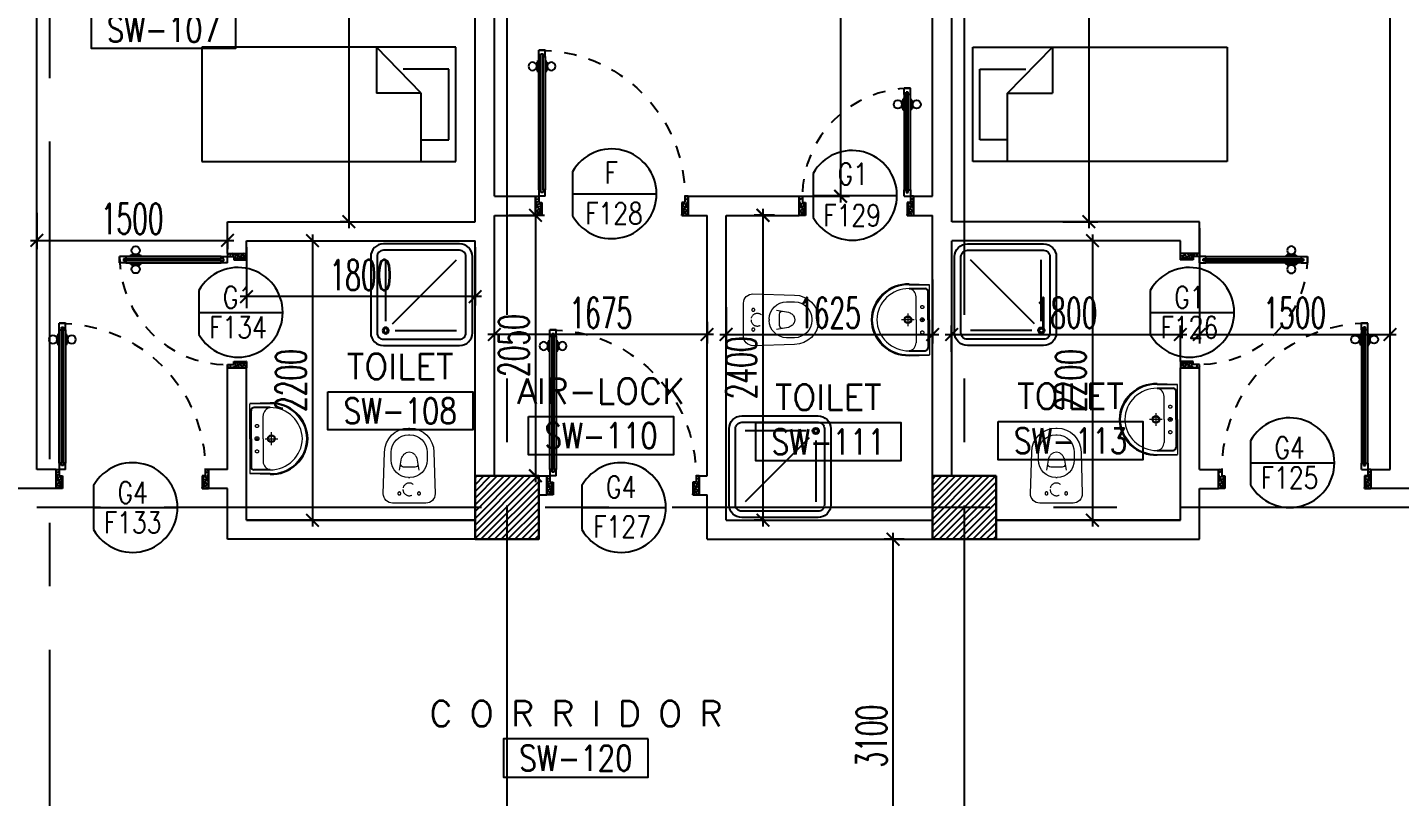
# Model space of a CAD drawing. Extents: x 276011.4 to 276105.3, y 57291.9 to 57371.4.
# Drawn here: x 276073.04 to 276083.84, y 57348.11 to 57354.16 of the extents above; entities that cross this region are included whole.
import ezdxf
from ezdxf.enums import TextEntityAlignment as Align

# ---------------------------------------------------------------- set-up
doc = ezdxf.new("R2010")
doc.units = 0
doc.header["$MEASUREMENT"] = 0
doc.header["$PDMODE"] = 34
for name, pattern in [('CENTERX2', [4, 2.5, -0.5, 0.5, -0.5]), ('DASHED', [0.75, 0.5, -0.25]), ('HIDDEN', [0.375, 0.25, -0.125]), ('HIDDEN2', [0.1875, 0.125, -0.0625])]:
    doc.linetypes.add(name, pattern=pattern)
doc.layers.get('0').update_dxf_attribs({"linetype": 'CONTINUOUS'})
doc.layers.get('DEFPOINTS').update_dxf_attribs({"linetype": 'CONTINUOUS'})
for name, color, linetype in [('AXES', 11, 'CENTERX2'), ('COL', 5, 'CONTINUOUS'), ('DIM', 4, 'CONTINUOUS'), ('DOOR', 7, 'CONTINUOUS'), ('DOOR-CR', 2, 'CONTINUOUS'), ('DOOR-NO', 3, 'CONTINUOUS'), ('FIX', 3, 'CONTINUOUS'), ('FUR', 4, 'CONTINUOUS'), ('HAT', 8, 'CONTINUOUS'), ('RM-BOX', 4, 'CONTINUOUS'), ('RM-NAME', 2, 'CONTINUOUS'), ('RM-NO', 2, 'CONTINUOUS'), ('WALL', 2, 'CONTINUOUS')]:
    doc.layers.add(name, color=color, linetype=linetype)
doc.styles.add('ROMANS', font='ROMANS.shx', dxfattribs={"width": 0.6})
doc.dimstyles.new('STANDARD in', dxfattribs={"dimtxt": 0.24, "dimasz": 0.1, "dimexe": 0.07, "dimexo": 0.05, "dimgap": 0.05, "dimtad": 1, "dimdec": 0, "dimlfac": 1000, "dimzin": 0, "dimdsep": 46, "dimtxsty": 'ROMANS', "dimblk": 'ARCHTICK', "dimcen": 0.05, "dimdle": 0.05, "dimclrd": 4, "dimclre": 4, "dimclrt": 2, "dimadec": 0, "dimazin": 0, "dimtfac": 1, "dimtdec": 0, "dimtmove": 2, "dimatfit": 3, "dimfxl": 0, "dimtolj": 1, "dimtzin": 0, "dimarcsym": 0})

# ---------------------------------------------------------------- blocks, each defined once
blk = doc.blocks.new('RM1')
at = {"layer": 'RM-BOX'}
blk.add_lwpolyline([(570, -200), (-570, -200), (-570, -500), (570, -500)], close=True, dxfattribs=at)
at = {"layer": 'RM-NAME', "style": 'ROMANS'}
for tag, p in [('ROOMNAME1', (0, 324)), ('ROOMNAME2', (0, 0))]:
    blk.add_attdef(tag, text='', height=200, dxfattribs=at).set_placement(p, align=Align.MIDDLE)
at = {"layer": 'RM-NO', "style": 'ROMANS', "width": 0.8}
blk.add_attdef('ROOMNO', text='', height=200, dxfattribs=at).set_placement((0, -350), align=Align.MIDDLE)
blk = doc.blocks.new('*X53')
at = {"color": 0}
for p, q in [((235129, 169898), (235620, 170390)), ((235129, 169951), (235567, 170390)), ((235129, 170004), (235514, 170390)), ((235129, 170057), (235461, 170390)), ((235129, 170110), (235408, 170390)), ((235129, 170163), (235355, 170390)), ((235129, 170216), (235302, 170390)), ((235129, 170269), (235249, 170390)), ((235129, 170322), (235196, 170390)), ((235129, 170375), (235143, 170390)), ((235173, 169890), (235629, 170345)), ((235226, 169890), (235629, 170292)), ((235279, 169890), (235629, 170239)), ((235332, 169890), (235629, 170186)), ((235385, 169890), (235629, 170133)), ((235439, 169890), (235629, 170080)), ((235492, 169890), (235629, 170027)), ((235545, 169890), (235629, 169974)), ((235598, 169890), (235629, 169921))]:
    blk.add_line(p, q, dxfattribs=at)
blk = doc.blocks.new('COL50')
at = {"layer": 'COL'}
blk.add_lwpolyline([(-250, 250), (-250, -250), (250, -250), (250, 250)], close=True, dxfattribs=at)
blk = doc.blocks.new('*X54')
at = {"color": 0}
for p, q in [((238727, 169890), (239227, 170390)), ((238729, 169945), (239174, 170390)), ((238729, 169998), (239121, 170390)), ((238729, 170051), (239067, 170390)), ((238729, 170104), (239014, 170390)), ((238729, 170157), (238961, 170390)), ((238729, 170210), (238908, 170390)), ((238729, 170263), (238855, 170390)), ((238729, 170316), (238802, 170390)), ((238729, 170369), (238749, 170390)), ((238780, 169890), (239229, 170339)), ((238833, 169890), (239229, 170286)), ((238886, 169890), (239229, 170233)), ((238939, 169890), (239229, 170180)), ((238992, 169890), (239229, 170127)), ((239045, 169890), (239229, 170074)), ((239098, 169890), (239229, 170020)), ((239151, 169890), (239229, 169967)), ((239204, 169890), (239229, 169914))]:
    blk.add_line(p, q, dxfattribs=at)
blk = doc.blocks.new('DOOR100')
at = {"layer": 'DOOR', "color": 0, "linetype": 'ByBlock'}
for p, q in [((-25, 1300), (-75, 1300)), ((-75, 1300), (-25, 1300)), ((-75, 1250), (-75, 1300)), ((-25, 1250), (-25, 1300)), ((-82, 1205), (-91, 1205)), ((-91, 1205), (-91, 1140)), ((-75, 1218), (-82, 1218)), ((-82, 1128), (-82, 1218)), ((-82, 1205), (-82, 1140)), ((-58, 1250), (-75, 1250)), ((-42, 1270), (-58, 1270)), ((-58, 1250), (-58, 1270)), ((-42, 1250), (-42, 1270)), ((-25, 1250), (-42, 1250)), ((-25, 1218), (-18, 1218)), ((-18, 1128), (-18, 1218)), ((-18, 1205), (-9, 1205)), ((-18, 1205), (-18, 1140)), ((-9, 1205), (-9, 1140)), ((-82, 1140), (-91, 1140)), ((-75, 1128), (-82, 1128)), ((-25, 1128), (-18, 1128)), ((-18, 1140), (-9, 1140)), ((-1200, 0), (-1200, 150)), ((-1200, 150), (-1175, 150)), ((-1200, 150), (-1200, 0)), ((-1175, 150), (-1175, 100)), ((-75, 200), (-58, 200)), ((-75, 150), (-75, 200)), ((-75, 150), (-25, 150)), ((-58, 200), (-58, 180)), ((-58, 180), (-42, 180)), ((-42, 200), (-25, 200)), ((-42, 180), (-42, 200)), ((-25, 200), (-25, 150)), ((0, 150), (-25, 150)), ((-25, 150), (-25, 100)), ((0, 150), (0, 0)), ((-1150, 0), (-1200, 0)), ((-1175, 100), (-1150, 100)), ((-1150, 100), (-1150, 0)), ((-50, 100), (-50, 0)), ((-25, 100), (-50, 100)), ((-50, 0), (0, 0))]:
    blk.add_line(p, q, dxfattribs=at)
at = {"layer": 'DOOR', "linetype": 'ByBlock'}
for p, q in [((-75, 1250), (-75, 200)), ((-58, 200), (-58, 1250)), ((-42, 200), (-42, 1250)), ((-25, 200), (-25, 1250)), ((0, 0), (0, 150))]:
    blk.add_line(p, q, dxfattribs=at)
at = {"layer": 'DOOR', "color": 9, "linetype": 'ByBlock'}
for p, q in [((-1150, 0), (-1200, 114)), ((-50, 0), (0, 114)), ((-1150, 0), (-1200, 40)), ((-1150, 0), (-1163, 100)), ((-50, 0), (-37, 100)), ((-50, 0), (0, 40))]:
    blk.add_line(p, q, dxfattribs=at)
at = {"layer": 'DOOR', "color": 0, "linetype": 'ByBlock'}
for centre in [(-124, 1173), (24, 1173)]:
    blk.add_circle(centre, 32.4, dxfattribs=at)
at = {"layer": 'DOOR', "linetype": 'HIDDEN', "ltscale": 0.5}
blk.add_arc((-25, 150), 1150, 90, 180.0001, dxfattribs=at)
at = {"layer": 'DOOR', "color": 9, "linetype": 'ByBlock'}
for centre, radius, start, end in [((-1150, 0), 154, 103.7142, 108.8947), ((-1150, 0), 134, 100.72, 111.8402), ((-50, 0), 134, 68.1598, 79.28), ((-50, 0), 114, 64.0838, 77.3774), ((-50, 0), 154, 71.1053, 76.2858), ((-1150, 0), 94.4, 90, 121.9818), ((-1150, 0), 74.4, 90, 132.2236), ((-1150, 0), 54.4, 90, 156.7926), ((-1150, 0), 34.4, 90, 180), ((-1150, 0), 14.4, 90, 180), ((-50, 0), 94.4, 58.0182, 90), ((-50, 0), 74.4, 47.7764, 90), ((-50, 0), 54.4, 23.2074, 90), ((-50, 0), 34.4, 0, 90), ((-50, 0), 14.4, 0, 90)]:
    blk.add_arc(centre, radius, start, end, dxfattribs=at)
blk = doc.blocks.new('DOOR90')
at = {"layer": 'DOOR', "color": 0, "linetype": 'ByBlock'}
for p, q in [((-150, 0), (-150, -25)), ((-150, 0), (0, 0)), ((0, -50), (0, 0)), ((-1000, -25), (-1000, -75)), ((-1000, -75), (-1000, -25)), ((-950, -25), (-1000, -25)), ((-950, -75), (-1000, -75)), ((-970, -42), (-970, -58)), ((-950, -42), (-970, -42)), ((-950, -58), (-970, -58)), ((-950, -25), (-950, -42)), ((-950, -58), (-950, -75)), ((-918, -25), (-918, -18)), ((-828, -18), (-918, -18)), ((-918, -75), (-918, -82)), ((-828, -82), (-918, -82)), ((-905, -18), (-905, -9)), ((-905, -9), (-840, -9)), ((-905, -18), (-840, -18)), ((-905, -82), (-905, -91)), ((-905, -82), (-840, -82)), ((-905, -91), (-840, -91)), ((-840, -18), (-840, -9)), ((-840, -82), (-840, -91)), ((-828, -25), (-828, -18)), ((-828, -75), (-828, -82)), ((-200, -42), (-200, -25)), ((-200, -25), (-150, -25)), ((-180, -42), (-200, -42)), ((-200, -75), (-200, -58)), ((-200, -58), (-180, -58)), ((-150, -75), (-200, -75)), ((-180, -58), (-180, -42)), ((-150, -75), (-150, -25)), ((-150, -25), (-100, -25)), ((-100, -25), (-100, -50)), ((-100, -50), (0, -50)), ((-100, -850), (0, -850)), ((-100, -875), (-100, -850)), ((0, -850), (0, -900)), ((-150, -900), (-150, -875)), ((-150, -875), (-100, -875)), ((0, -900), (-150, -900)), ((-150, -900), (0, -900))]:
    blk.add_line(p, q, dxfattribs=at)
at = {"layer": 'DOOR', "color": 9, "linetype": 'ByBlock'}
for p, q in [((0, -50), (-114, 0)), ((0, -50), (-40, 0)), ((0, -50), (-100, -37)), ((0, -850), (-114, -900)), ((0, -850), (-100, -863)), ((0, -850), (-40, -900))]:
    blk.add_line(p, q, dxfattribs=at)
at = {"layer": 'DOOR', "linetype": 'ByBlock'}
for p, q in [((-200, -25), (-950, -25)), ((-200, -42), (-950, -42)), ((-200, -58), (-950, -58)), ((-950, -75), (-200, -75))]:
    blk.add_line(p, q, dxfattribs=at)
at = {"layer": 'DOOR', "color": 0, "linetype": 'ByBlock'}
for centre in [(-873, 24), (-873, -124)]:
    blk.add_circle(centre, 32.4, dxfattribs=at)
at = {"layer": 'DOOR', "color": 9, "linetype": 'ByBlock'}
for centre, radius, start, end in [((0, -50), 154, 161.1053, 166.2858), ((0, -50), 134, 158.1598, 169.28), ((0, -50), 94.4, 148.0182, 180), ((0, -50), 74.4, 137.7764, 180), ((0, -50), 114, 154.0838, 167.3774), ((0, -50), 54.4, 113.2074, 180), ((0, -50), 34.4, 90, 180), ((0, -50), 14.4, 90, 180), ((0, -850), 94.4, 180, 211.9818), ((0, -850), 74.4, 180, 222.2236), ((0, -850), 54.4, 180, 246.7926), ((0, -850), 34.4, 180, 270), ((0, -850), 14.4, 180, 270), ((0, -850), 154, 193.7142, 198.8947), ((0, -850), 134, 190.72, 201.8402)]:
    blk.add_arc(centre, radius, start, end, dxfattribs=at)
at = {"layer": 'DOOR', "linetype": 'HIDDEN', "ltscale": 0.5}
blk.add_arc((-150, -25), 850, 180, 270, dxfattribs=at)
blk = doc.blocks.new('DD1')
at = {"layer": 'DOOR-CR'}
blk.add_line((-308, 0), (353, 0), dxfattribs=at)
blk.add_lwpolyline([(-308, -173, 3.820224), (-308, 173)], format="xyb", close=True, dxfattribs=at)
at = {"layer": 'DOOR-NO', "color": 255, "style": 'ROMANS', "width": 0.8}
for tag, p in [('G', (0, 184)), ('000', (0, -141))]:
    blk.add_attdef(tag, text='', height=204, dxfattribs=at).set_placement(p, align=Align.MIDDLE)
blk = doc.blocks.new('_ARCHTICK')
at = {"color": 0, "linetype": 'ByBlock', "const_width": 0.15}
blk.add_lwpolyline([(-0.5, -0.5), (0.5, 0.5)], dxfattribs=at)
blk = doc.blocks.new('*D465')
at = {"layer": 'DEFPOINTS', "color": 0, "linetype": 'ByBlock', "ltscale": 0.3}
for p in [(276073.115, 57352.752), (276074.615, 57352.525), (276074.615, 57352.486)]:
    blk.add_point(p, dxfattribs=at)
at = {"layer": 'DIM', "color": 4, "linetype": 'ByBlock', "lineweight": -2, "ltscale": 0.3}
for p, q in [((276073.115, 57352.702), (276073.115, 57352.416)), ((276073.065, 57352.486), (276074.665, 57352.486)), ((276074.615, 57352.475), (276074.615, 57352.416))]:
    blk.add_line(p, q, dxfattribs=at)
at = {"layer": 'DIM', "color": 4, "linetype": 'ByBlock', "lineweight": -2, "ltscale": 0.3, "xscale": 0.1, "yscale": 0.1, "zscale": 0.1, "rotation": 180}
blk.add_blockref('_ARCHTICK', (276073.115, 57352.486), dxfattribs=at)
at = {"layer": 'DIM', "color": 4, "linetype": 'ByBlock', "lineweight": -2, "ltscale": 0.3, "xscale": 0.1, "yscale": 0.1, "zscale": 0.1}
blk.add_blockref('_ARCHTICK', (276074.615, 57352.486), dxfattribs=at)
at = {"layer": 'DIM', "color": 2, "linetype": 'ByBlock', "ltscale": 0.3, "insert": (276073.865, 57352.656), "char_height": 0.24, "attachment_point": 5, "style": 'ROMANS'}
blk.add_mtext('\\A1;1500', dxfattribs=at)
blk = doc.blocks.new('*D464')
at = {"layer": 'DEFPOINTS', "color": 0, "linetype": 'ByBlock', "ltscale": 0.3}
for p in [(276075.587, 57357.333), (276075.571, 57352.633), (276075.615, 57352.633)]:
    blk.add_point(p, dxfattribs=at)
at = {"layer": 'DIM', "color": 4, "linetype": 'ByBlock', "lineweight": -2, "ltscale": 0.3}
for p, q in [((276075.537, 57357.333), (276075.501, 57357.333)), ((276075.571, 57357.383), (276075.571, 57352.583)), ((276075.565, 57352.633), (276075.501, 57352.633))]:
    blk.add_line(p, q, dxfattribs=at)
at = {"layer": 'DIM', "color": 4, "linetype": 'ByBlock', "lineweight": -2, "ltscale": 0.3, "xscale": 0.1, "yscale": 0.1, "zscale": 0.1}
for p, rotation in [((276075.571, 57357.333), 90), ((276075.571, 57352.633), 270)]:
    blk.add_blockref('_ARCHTICK', p, dxfattribs=dict(at, rotation=rotation))
at = {"layer": 'DIM', "color": 2, "linetype": 'ByBlock', "ltscale": 0.3, "insert": (276075.401, 57354.983), "char_height": 0.24, "attachment_point": 5, "rotation": 90, "style": 'ROMANS'}
blk.add_mtext('\\A1;4700', dxfattribs=at)
blk = doc.blocks.new('*D462')
at = {"layer": 'DEFPOINTS', "color": 0, "linetype": 'ByBlock', "ltscale": 0.3}
for p in [(276079.357, 57357.333), (276078.922, 57352.833), (276079.441, 57352.833)]:
    blk.add_point(p, dxfattribs=at)
at = {"layer": 'DIM', "color": 4, "linetype": 'ByBlock', "lineweight": -2, "ltscale": 0.3}
for p, q in [((276079.407, 57357.333), (276079.511, 57357.333)), ((276079.441, 57357.383), (276079.441, 57352.783)), ((276078.972, 57352.833), (276079.511, 57352.833))]:
    blk.add_line(p, q, dxfattribs=at)
at = {"layer": 'DIM', "color": 4, "linetype": 'ByBlock', "lineweight": -2, "ltscale": 0.3, "xscale": 0.1, "yscale": 0.1, "zscale": 0.1}
for p, rotation in [((276079.441, 57357.333), 90), ((276079.441, 57352.833), 270)]:
    blk.add_blockref('_ARCHTICK', p, dxfattribs=dict(at, rotation=rotation))
at = {"layer": 'DIM', "color": 2, "linetype": 'ByBlock', "ltscale": 0.3, "insert": (276079.271, 57355.083), "char_height": 0.24, "attachment_point": 5, "rotation": 90, "style": 'ROMANS'}
blk.add_mtext('\\A1;4500', dxfattribs=at)
blk = doc.blocks.new('*D460')
at = {"layer": 'DEFPOINTS', "color": 0, "linetype": 'ByBlock', "ltscale": 0.3}
for p in [(276076.715, 57351.895), (276078.39, 57351.895), (276076.715, 57351.745)]:
    blk.add_point(p, dxfattribs=at)
at = {"layer": 'DIM', "color": 4, "linetype": 'ByBlock', "lineweight": -2, "ltscale": 0.3}
for p, q in [((276076.715, 57351.845), (276076.715, 57351.675)), ((276078.39, 57351.845), (276078.39, 57351.675)), ((276078.44, 57351.745), (276076.665, 57351.745))]:
    blk.add_line(p, q, dxfattribs=at)
at = {"layer": 'DIM', "color": 4, "linetype": 'ByBlock', "lineweight": -2, "ltscale": 0.3, "xscale": 0.1, "yscale": 0.1, "zscale": 0.1, "rotation": 180}
blk.add_blockref('_ARCHTICK', (276076.715, 57351.745), dxfattribs=at)
at = {"layer": 'DIM', "color": 4, "linetype": 'ByBlock', "lineweight": -2, "ltscale": 0.3, "xscale": 0.1, "yscale": 0.1, "zscale": 0.1}
blk.add_blockref('_ARCHTICK', (276078.39, 57351.745), dxfattribs=at)
at = {"layer": 'DIM', "color": 2, "linetype": 'ByBlock', "ltscale": 0.3, "insert": (276077.553, 57351.915), "char_height": 0.24, "attachment_point": 5, "style": 'ROMANS'}
blk.add_mtext('\\A1;1675', dxfattribs=at)
blk = doc.blocks.new('*D459')
at = {"layer": 'DEFPOINTS', "color": 0, "linetype": 'ByBlock', "ltscale": 0.3}
for p in [(276080.165, 57352.227), (276078.54, 57352.011), (276080.165, 57351.745)]:
    blk.add_point(p, dxfattribs=at)
at = {"layer": 'DIM', "color": 4, "linetype": 'ByBlock', "lineweight": -2, "ltscale": 0.3}
for p, q in [((276080.165, 57352.177), (276080.165, 57351.675)), ((276078.54, 57351.961), (276078.54, 57351.675)), ((276078.49, 57351.745), (276080.215, 57351.745))]:
    blk.add_line(p, q, dxfattribs=at)
at = {"layer": 'DIM', "color": 4, "linetype": 'ByBlock', "lineweight": -2, "ltscale": 0.3, "xscale": 0.1, "yscale": 0.1, "zscale": 0.1, "rotation": 180}
blk.add_blockref('_ARCHTICK', (276078.54, 57351.745), dxfattribs=at)
at = {"layer": 'DIM', "color": 4, "linetype": 'ByBlock', "lineweight": -2, "ltscale": 0.3, "xscale": 0.1, "yscale": 0.1, "zscale": 0.1}
blk.add_blockref('_ARCHTICK', (276080.165, 57351.745), dxfattribs=at)
at = {"layer": 'DIM', "color": 2, "linetype": 'ByBlock', "ltscale": 0.3, "insert": (276079.353, 57351.915), "char_height": 0.24, "attachment_point": 5, "style": 'ROMANS'}
blk.add_mtext('\\A1;1625', dxfattribs=at)
blk = doc.blocks.new('*D458')
at = {"layer": 'DEFPOINTS', "color": 0, "linetype": 'ByBlock', "ltscale": 0.3}
for p in [(276074.765, 57352.483), (276076.565, 57352.483), (276074.765, 57352.043)]:
    blk.add_point(p, dxfattribs=at)
at = {"layer": 'DIM', "color": 4, "linetype": 'ByBlock', "lineweight": -2, "ltscale": 0.3}
for p, q in [((276074.765, 57352.433), (276074.765, 57351.973)), ((276076.565, 57352.433), (276076.565, 57351.973)), ((276076.615, 57352.043), (276074.715, 57352.043))]:
    blk.add_line(p, q, dxfattribs=at)
at = {"layer": 'DIM', "color": 4, "linetype": 'ByBlock', "lineweight": -2, "ltscale": 0.3, "xscale": 0.1, "yscale": 0.1, "zscale": 0.1, "rotation": 180}
blk.add_blockref('_ARCHTICK', (276074.765, 57352.043), dxfattribs=at)
at = {"layer": 'DIM', "color": 4, "linetype": 'ByBlock', "lineweight": -2, "ltscale": 0.3, "xscale": 0.1, "yscale": 0.1, "zscale": 0.1}
blk.add_blockref('_ARCHTICK', (276076.565, 57352.043), dxfattribs=at)
at = {"layer": 'DIM', "color": 2, "linetype": 'ByBlock', "ltscale": 0.3, "insert": (276075.665, 57352.213), "char_height": 0.24, "attachment_point": 5, "style": 'ROMANS'}
blk.add_mtext('\\A1;1800', dxfattribs=at)
blk = doc.blocks.new('*D457')
at = {"layer": 'DEFPOINTS', "color": 0, "linetype": 'ByBlock', "ltscale": 0.3}
for p in [(276075.005, 57352.483), (276075.083, 57350.283), (276075.284, 57350.283)]:
    blk.add_point(p, dxfattribs=at)
at = {"layer": 'DIM', "color": 4, "linetype": 'ByBlock', "lineweight": -2, "ltscale": 0.3}
for p, q in [((276075.055, 57352.483), (276075.354, 57352.483)), ((276075.284, 57352.533), (276075.284, 57350.233)), ((276075.133, 57350.283), (276075.354, 57350.283))]:
    blk.add_line(p, q, dxfattribs=at)
at = {"layer": 'DIM', "color": 4, "linetype": 'ByBlock', "lineweight": -2, "ltscale": 0.3, "xscale": 0.1, "yscale": 0.1, "zscale": 0.1}
for p, rotation in [((276075.284, 57352.483), 90), ((276075.284, 57350.283), 270)]:
    blk.add_blockref('_ARCHTICK', p, dxfattribs=dict(at, rotation=rotation))
at = {"layer": 'DIM', "color": 2, "linetype": 'ByBlock', "ltscale": 0.3, "insert": (276075.114, 57351.383), "char_height": 0.24, "attachment_point": 5, "rotation": 90, "style": 'ROMANS'}
blk.add_mtext('\\A1;2200', dxfattribs=at)
blk = doc.blocks.new('*D456')
at = {"layer": 'DEFPOINTS', "color": 0, "linetype": 'ByBlock', "ltscale": 0.3}
for p in [(276076.779, 57352.683), (276076.75, 57350.633), (276077.039, 57350.633)]:
    blk.add_point(p, dxfattribs=at)
at = {"layer": 'DIM', "color": 4, "linetype": 'ByBlock', "lineweight": -2, "ltscale": 0.3}
for p, q in [((276076.829, 57352.683), (276077.109, 57352.683)), ((276077.039, 57352.733), (276077.039, 57350.583)), ((276076.8, 57350.633), (276077.109, 57350.633))]:
    blk.add_line(p, q, dxfattribs=at)
at = {"layer": 'DIM', "color": 4, "linetype": 'ByBlock', "lineweight": -2, "ltscale": 0.3, "xscale": 0.1, "yscale": 0.1, "zscale": 0.1}
for p, rotation in [((276077.039, 57352.683), 90), ((276077.039, 57350.633), 270)]:
    blk.add_blockref('_ARCHTICK', p, dxfattribs=dict(at, rotation=rotation))
at = {"layer": 'DIM', "color": 2, "linetype": 'ByBlock', "ltscale": 0.3, "insert": (276076.869, 57351.658), "char_height": 0.24, "attachment_point": 5, "rotation": 90, "style": 'ROMANS'}
blk.add_mtext('\\A1;2050', dxfattribs=at)
blk = doc.blocks.new('*D455')
at = {"layer": 'DEFPOINTS', "color": 0, "linetype": 'ByBlock', "ltscale": 0.3}
for p in [(276078.97, 57352.683), (276078.83, 57350.283), (276078.891, 57350.283)]:
    blk.add_point(p, dxfattribs=at)
at = {"layer": 'DIM', "color": 4, "linetype": 'ByBlock', "lineweight": -2, "ltscale": 0.3}
for p, q in [((276078.92, 57352.683), (276078.76, 57352.683)), ((276078.83, 57352.733), (276078.83, 57350.233)), ((276078.841, 57350.283), (276078.76, 57350.283))]:
    blk.add_line(p, q, dxfattribs=at)
at = {"layer": 'DIM', "color": 4, "linetype": 'ByBlock', "lineweight": -2, "ltscale": 0.3, "xscale": 0.1, "yscale": 0.1, "zscale": 0.1}
for p, rotation in [((276078.83, 57352.683), 90), ((276078.83, 57350.283), 270)]:
    blk.add_blockref('_ARCHTICK', p, dxfattribs=dict(at, rotation=rotation))
at = {"layer": 'DIM', "color": 2, "linetype": 'ByBlock', "ltscale": 0.3, "insert": (276078.66, 57351.483), "char_height": 0.24, "attachment_point": 5, "rotation": 90, "style": 'ROMANS'}
blk.add_mtext('\\A1;2400', dxfattribs=at)
blk = doc.blocks.new('*D454')
at = {"layer": 'DEFPOINTS', "color": 0, "linetype": 'ByBlock', "ltscale": 0.3}
for p in [(276082.115, 57352.483), (276081.423, 57350.283), (276082.115, 57350.283)]:
    blk.add_point(p, dxfattribs=at)
at = {"layer": 'DIM', "color": 4, "linetype": 'ByBlock', "lineweight": -2, "ltscale": 0.3}
for p, q in [((276082.065, 57352.483), (276081.353, 57352.483)), ((276081.423, 57352.533), (276081.423, 57350.233)), ((276082.065, 57350.283), (276081.353, 57350.283))]:
    blk.add_line(p, q, dxfattribs=at)
at = {"layer": 'DIM', "color": 4, "linetype": 'ByBlock', "lineweight": -2, "ltscale": 0.3, "xscale": 0.1, "yscale": 0.1, "zscale": 0.1}
for p, rotation in [((276081.423, 57352.483), 90), ((276081.423, 57350.283), 270)]:
    blk.add_blockref('_ARCHTICK', p, dxfattribs=dict(at, rotation=rotation))
at = {"layer": 'DIM', "color": 2, "linetype": 'ByBlock', "ltscale": 0.3, "insert": (276081.253, 57351.383), "char_height": 0.24, "attachment_point": 5, "rotation": 90, "style": 'ROMANS'}
blk.add_mtext('\\A1;2200', dxfattribs=at)
blk = doc.blocks.new('*D453')
at = {"layer": 'DEFPOINTS', "color": 0, "linetype": 'ByBlock', "ltscale": 0.3}
for p in [(276082.115, 57351.745), (276080.315, 57351.558), (276082.115, 57351.483)]:
    blk.add_point(p, dxfattribs=at)
at = {"layer": 'DIM', "color": 4, "linetype": 'ByBlock', "lineweight": -2, "ltscale": 0.3}
for p, q in [((276080.315, 57351.608), (276080.315, 57351.815)), ((276082.115, 57351.533), (276082.115, 57351.815)), ((276080.265, 57351.745), (276082.165, 57351.745))]:
    blk.add_line(p, q, dxfattribs=at)
at = {"layer": 'DIM', "color": 4, "linetype": 'ByBlock', "lineweight": -2, "ltscale": 0.3, "xscale": 0.1, "yscale": 0.1, "zscale": 0.1, "rotation": 180}
blk.add_blockref('_ARCHTICK', (276080.315, 57351.745), dxfattribs=at)
at = {"layer": 'DIM', "color": 4, "linetype": 'ByBlock', "lineweight": -2, "ltscale": 0.3, "xscale": 0.1, "yscale": 0.1, "zscale": 0.1}
blk.add_blockref('_ARCHTICK', (276082.115, 57351.745), dxfattribs=at)
at = {"layer": 'DIM', "color": 2, "linetype": 'ByBlock', "ltscale": 0.3, "insert": (276081.215, 57351.915), "char_height": 0.24, "attachment_point": 5, "style": 'ROMANS'}
blk.add_mtext('\\A1;1800', dxfattribs=at)
blk = doc.blocks.new('*D452')
at = {"layer": 'DEFPOINTS', "color": 0, "linetype": 'ByBlock', "ltscale": 0.3}
for p in [(276082.265, 57352.633), (276083.765, 57352.633), (276083.765, 57351.745)]:
    blk.add_point(p, dxfattribs=at)
at = {"layer": 'DIM', "color": 4, "linetype": 'ByBlock', "lineweight": -2, "ltscale": 0.3}
for p, q in [((276082.265, 57352.583), (276082.265, 57351.675)), ((276083.765, 57352.583), (276083.765, 57351.675)), ((276082.215, 57351.745), (276083.815, 57351.745))]:
    blk.add_line(p, q, dxfattribs=at)
at = {"layer": 'DIM', "color": 4, "linetype": 'ByBlock', "lineweight": -2, "ltscale": 0.3, "xscale": 0.1, "yscale": 0.1, "zscale": 0.1, "rotation": 180}
blk.add_blockref('_ARCHTICK', (276082.265, 57351.745), dxfattribs=at)
at = {"layer": 'DIM', "color": 4, "linetype": 'ByBlock', "lineweight": -2, "ltscale": 0.3, "xscale": 0.1, "yscale": 0.1, "zscale": 0.1}
blk.add_blockref('_ARCHTICK', (276083.765, 57351.745), dxfattribs=at)
at = {"layer": 'DIM', "color": 2, "linetype": 'ByBlock', "ltscale": 0.3, "insert": (276083.015, 57351.915), "char_height": 0.24, "attachment_point": 5, "style": 'ROMANS'}
blk.add_mtext('\\A1;1500', dxfattribs=at)
blk = doc.blocks.new('*D450')
at = {"layer": 'DEFPOINTS', "color": 0, "linetype": 'ByBlock', "ltscale": 0.3}
for p in [(276081.14, 57357.333), (276081.14, 57352.633), (276081.395, 57352.633)]:
    blk.add_point(p, dxfattribs=at)
at = {"layer": 'DIM', "color": 4, "linetype": 'ByBlock', "lineweight": -2, "ltscale": 0.3}
for p, q in [((276081.19, 57357.333), (276081.465, 57357.333)), ((276081.395, 57357.383), (276081.395, 57352.583)), ((276081.19, 57352.633), (276081.465, 57352.633))]:
    blk.add_line(p, q, dxfattribs=at)
at = {"layer": 'DIM', "color": 4, "linetype": 'ByBlock', "lineweight": -2, "ltscale": 0.3, "xscale": 0.1, "yscale": 0.1, "zscale": 0.1}
for p, rotation in [((276081.395, 57357.333), 90), ((276081.395, 57352.633), 270)]:
    blk.add_blockref('_ARCHTICK', p, dxfattribs=dict(at, rotation=rotation))
at = {"layer": 'DIM', "color": 2, "linetype": 'ByBlock', "ltscale": 0.3, "insert": (276081.225, 57354.983), "char_height": 0.24, "attachment_point": 5, "rotation": 90, "style": 'ROMANS'}
blk.add_mtext('\\A1;4700', dxfattribs=at)
blk = doc.blocks.new('*D357')
at = {"layer": 'DEFPOINTS', "color": 0, "linetype": 'ByBlock', "ltscale": 0.3}
for p in [(276079.854, 57350.133), (276079.992, 57350.133), (276080.174, 57347.033)]:
    blk.add_point(p, dxfattribs=at)
at = {"layer": 'DIM', "color": 4, "linetype": 'ByBlock', "lineweight": -2, "ltscale": 0.3}
for p, q in [((276079.854, 57346.983), (276079.854, 57350.183)), ((276079.942, 57350.133), (276079.784, 57350.133)), ((276080.124, 57347.033), (276079.784, 57347.033))]:
    blk.add_line(p, q, dxfattribs=at)
at = {"layer": 'DIM', "color": 4, "linetype": 'ByBlock', "lineweight": -2, "ltscale": 0.3, "xscale": 0.1, "yscale": 0.1, "zscale": 0.1}
for p, rotation in [((276079.854, 57350.133), 90), ((276079.854, 57347.033), 270)]:
    blk.add_blockref('_ARCHTICK', p, dxfattribs=dict(at, rotation=rotation))
at = {"layer": 'DIM', "color": 2, "linetype": 'ByBlock', "ltscale": 0.3, "insert": (276079.684, 57348.583), "char_height": 0.24, "attachment_point": 5, "rotation": 90, "style": 'ROMANS'}
blk.add_mtext('\\A1;3100', dxfattribs=at)
blk = doc.blocks.new('LAV1')
at = {"layer": 'FIX', "linetype": 'DASHED', "lineweight": 20, "ltscale": 0.05}
for p, q in [((50, 220), (-50, 220)), ((0, 170), (0, 270)), ((0, 170), (0, 270))]:
    blk.add_line(p, q, dxfattribs=at)
at = {"layer": 'FIX', "linetype": 'ByBlock', "ltscale": 0.3}
for p, q in [((-280, 210), (-275, 50)), ((-245, 210), (-245, 85)), ((245, 210), (245, 85)), ((280, 210), (275, 50)), ((0, 60), (-220, 60)), ((0, 60), (220, 60))]:
    blk.add_line(p, q, dxfattribs=at)
at = {"layer": 'FIX', "linetype": 'Continuous', "lineweight": 20}
for p, q in [((-275, 210), (-275, 50)), ((0, 155), (-181, 155)), ((0, 155), (181, 155)), ((275, 210), (275, 50)), ((0, 50), (-275, 50)), ((0, 50), (-252, 50)), ((0, 50), (252, 50)), ((0, 50), (275, 50))]:
    blk.add_line(p, q, dxfattribs=at)
at = {"layer": 'FIX', "lineweight": 20}
for p, q in [((0, 92), (0, 123)), ((16, 107), (-15, 107))]:
    blk.add_line(p, q, dxfattribs=at)
for centre, radius in [((0, 220), 29.5), ((0, 220), 22.5), ((0, 107), 15.5)]:
    blk.add_circle(centre, radius, dxfattribs=at)
at = {"layer": 'FIX', "linetype": 'HIDDEN', "lineweight": 20, "ltscale": 0.05}
for centre in [(-100, 107), (100, 107)]:
    blk.add_circle(centre, 12.4, dxfattribs=at)
at = {"layer": 'FIX', "linetype": 'ByBlock', "ltscale": 0.3}
for centre, radius, start, end in [((7, 220), 287, 91.3776, 182.0064), ((-7, 220), 287, 357.9936, 88.6224), ((-220, 85), 24.9, 179.7021, 269.9486), ((220, 85), 24.9, 270.0514, 0.2979)]:
    blk.add_arc(centre, radius, start, end, dxfattribs=at)
at = {"layer": 'FIX', "linetype": 'Continuous', "lineweight": 20}
for centre, radius, start, end in [((8, 217), 283, 91.6988, 181.351), ((8, 212), 253, 91.7328, 180.4884), ((-8, 217), 283, 358.649, 88.3012), ((-8, 212), 253, 359.5116, 88.2672), ((-179, 222), 66.9, 190.2006, 268.0786), ((179, 222), 66.9, 271.9214, 349.7994)]:
    blk.add_arc(centre, radius, start, end, dxfattribs=at)
blk = doc.blocks.new('SHR1')
at = {"layer": 'FIX'}
for p, q in [((-196, 196), (-700, 700)), ((-143, 218), (-143, 700)), ((-218, 143), (-700, 143))]:
    blk.add_line(p, q, dxfattribs=at)
for points in [[(-825, 125), (-825, 725, -0.414214), (-725, 825), (-125, 825, -0.414214), (-25, 725), (-25, 125, -0.414214), (-125, 25), (-725, 25, -0.414214)], [(-775, 125), (-775, 725, -0.414214), (-725, 775), (-125, 775, -0.414214), (-75, 725), (-75, 125, -0.414214), (-125, 75), (-725, 75, -0.414214)]]:
    blk.add_lwpolyline(points, format="xyb", close=True, dxfattribs=at)
for radius in [25, 15]:
    blk.add_circle((-143, 143), radius, dxfattribs=at)
blk = doc.blocks.new('WC1')
at = {"layer": 'FIX', "lineweight": 20}
for p, q in [((-210, 204), (-538, 194)), ((-475, 141), (-538, 141)), ((-727, 5), (-727, -5)), ((-674, 5), (-674, -5)), ((-534, 24), (-540, 0)), ((-540, 0), (-534, -24)), ((-395, 76), (-490, 60)), ((-339, 5), (-339, -5)), ((-490, -60), (-395, -76)), ((-538, -141), (-475, -141)), ((-538, -194), (-210, -204))]:
    blk.add_line(p, q, dxfattribs=at)
at = {"layer": 'FIX', "linetype": 'Continuous', "lineweight": 20}
blk.add_line((-420, -47), (-420, 45), dxfattribs=at)
at = {"layer": 'FIX', "lineweight": 20}
blk.add_lwpolyline([(-213, -204), (-210, -204, 0.414214), (-137, -131), (-137, 0), (-137, 131, 0.414214), (-210, 204)], format="xyb", dxfattribs=at)
at = {"layer": 'FIX', "linetype": 'HIDDEN2', "lineweight": 20, "ltscale": 0.3}
blk.add_circle((-245, 0), 49.8, dxfattribs=at)
at = {"layer": 'FIX', "linetype": 'HIDDEN', "lineweight": 20, "ltscale": 0.05}
for centre in [(-213, 78), (-213, -77)]:
    blk.add_circle(centre, 11.6, dxfattribs=at)
at = {"layer": 'FIX', "lineweight": 20}
for centre, radius, start, end in [((-538, 5), 189, 90, 180), ((-538, 5), 136, 90, 180), ((-475, 5), 136, 360, 90), ((-473, -7), 68.2, 128.9242, 152.8468), ((-464, -18), 82, 108.496, 128.9242), ((-538, -5), 189, 180, 270), ((-538, -5), 136, 180, 270), ((-473, 7), 68.2, 207.1532, 231.0758), ((-464, 18), 82, 231.0758, 251.504), ((-475, -5), 136, 270, 0)]:
    blk.add_arc(centre, radius, start, end, dxfattribs=at)
at = {"layer": 'FIX', "linetype": 'Continuous', "lineweight": 20}
for centre, start, end in [((-443, 46), 357.6662, 91.6121), ((-442, -46), 268.3879, 2.3338)]:
    blk.add_arc(centre, 22.3, start, end, dxfattribs=at)

msp = doc.modelspace()

# ---------------------------------------------------------------- linework, layer by layer
at = {"layer": 'AXES'}
for p, q in [((276076.8155, 57291.8986), (276076.8155, 57370.7113)), ((276080.4155, 57291.8986), (276080.4155, 57370.7113)), ((276073.2155, 57298.7629), (276073.2155, 57357.5829)), ((276104.6155, 57350.3829), (276052.5255, 57350.3829))]:
    msp.add_line(p, q, dxfattribs=at)
at = {"layer": 'FUR'}
for p, q in [((276076.412, 57354.0061), (276074.412, 57354.0061)), ((276074.412, 57354.0061), (276074.412, 57353.1061)), ((276075.7869, 57354.0061), (276075.7869, 57353.6449)), ((276076.1404, 57353.6449), (276075.7869, 57354.0061)), ((276076.412, 57353.1061), (276076.412, 57354.0061)), ((276080.4826, 57354.0061), (276082.4826, 57354.0061)), ((276080.4826, 57353.1061), (276080.4826, 57354.0061)), ((276080.7542, 57353.6449), (276081.1076, 57354.0061)), ((276081.1076, 57354.0061), (276081.1076, 57353.6449)), ((276082.4826, 57354.0061), (276082.4826, 57353.1061)), ((276076.3565, 57353.8339), (276075.9969, 57353.8339)), ((276076.3565, 57353.276), (276076.3565, 57353.8339)), ((276080.538, 57353.8339), (276080.8977, 57353.8339)), ((276080.538, 57353.276), (276080.538, 57353.8339)), ((276076.1404, 57353.6449), (276075.7869, 57353.6449)), ((276076.1404, 57353.1061), (276076.1404, 57353.6449)), ((276080.7542, 57353.6449), (276081.1076, 57353.6449)), ((276080.7542, 57353.1061), (276080.7542, 57353.6449)), ((276076.1404, 57353.276), (276076.3565, 57353.276)), ((276080.7542, 57353.276), (276080.538, 57353.276)), ((276074.412, 57353.1061), (276076.412, 57353.1061)), ((276082.4826, 57353.1061), (276080.4826, 57353.1061))]:
    msp.add_line(p, q, dxfattribs=at)
at = {"layer": 'WALL'}
for p, q in [((276073.1155, 57350.6829), (276073.1155, 57357.3329)), ((276076.5655, 57352.6329), (276076.5655, 57357.3329)), ((276076.7155, 57352.8329), (276076.7155, 57357.3329)), ((276080.1655, 57352.8329), (276080.1655, 57357.3329)), ((276080.3155, 57352.6329), (276080.3155, 57357.3329)), ((276083.7655, 57350.6829), (276083.7655, 57357.3329)), ((276079.1155, 57352.6829), (276079.1155, 57352.8329)), ((276080.0155, 57352.6829), (276080.0155, 57352.8329)), ((276076.7155, 57350.6329), (276076.7155, 57352.6829)), ((276078.3905, 57350.6317), (276078.3905, 57352.6829)), ((276078.5405, 57350.2829), (276078.5405, 57352.6829)), ((276080.1655, 57350.6329), (276080.1655, 57352.6829)), ((276074.6155, 57352.6329), (276076.5655, 57352.6329)), ((276074.6155, 57352.3829), (276074.6155, 57352.6329)), ((276082.2655, 57352.6329), (276080.3155, 57352.6329)), ((276082.2655, 57352.3829), (276082.2655, 57352.6329)), ((276074.7655, 57352.4829), (276076.5655, 57352.4829)), ((276074.7655, 57352.3829), (276074.7655, 57352.4829)), ((276076.5655, 57350.6329), (276076.5655, 57352.4829)), ((276080.3155, 57350.6329), (276080.3155, 57352.4829)), ((276082.1155, 57352.4829), (276080.3155, 57352.4829)), ((276082.1155, 57352.3829), (276082.1155, 57352.4829)), ((276074.6155, 57352.3829), (276074.7655, 57352.3829)), ((276082.2655, 57352.3829), (276082.1155, 57352.3829)), ((276074.6155, 57351.4829), (276074.7655, 57351.4829)), ((276074.6155, 57350.6829), (276074.6155, 57351.4829)), ((276074.7655, 57350.2829), (276074.7655, 57351.4829)), ((276082.1155, 57350.2829), (276082.1155, 57351.4829)), ((276082.2655, 57351.4829), (276082.1155, 57351.4829)), ((276082.2655, 57350.6829), (276082.2655, 57351.4829)), ((276074.6155, 57350.1329), (276074.6155, 57350.5329)), ((276082.2655, 57350.1329), (276082.2655, 57350.5329)), ((276078.3905, 57350.1329), (276078.3905, 57350.4817))]:
    msp.add_line(p, q, dxfattribs=at)
at = {"layer": 'WALL', "linetype": 'ByBlock'}
for p, q in [((276076.7155, 57352.8329), (276077.0405, 57352.8329)), ((276078.2405, 57352.8329), (276079.1155, 57352.8329)), ((276080.0155, 57352.8329), (276080.1655, 57352.8329)), ((276076.7155, 57352.6829), (276077.0405, 57352.6829)), ((276078.2405, 57352.6829), (276078.3905, 57352.6829)), ((276078.5405, 57352.6829), (276079.1155, 57352.6829)), ((276080.0155, 57352.6829), (276080.1655, 57352.6829)), ((276073.2655, 57350.6829), (276073.1155, 57350.6829)), ((276074.6155, 57350.6829), (276074.4655, 57350.6829)), ((276077.0655, 57350.6317), (276077.128, 57350.6317)), ((276078.328, 57350.6317), (276078.3905, 57350.6317)), ((276082.2655, 57350.6829), (276082.4155, 57350.6829)), ((276083.6155, 57350.6829), (276083.7655, 57350.6829)), ((276073.2655, 57350.5329), (276072.8155, 57350.5329)), ((276074.6155, 57350.5329), (276074.4655, 57350.5329)), ((276082.2655, 57350.5329), (276082.4155, 57350.5329)), ((276084.0655, 57350.5329), (276083.6155, 57350.5329)), ((276077.0655, 57350.4817), (276077.128, 57350.4817)), ((276078.328, 57350.4817), (276078.3905, 57350.4817)), ((276076.5655, 57350.2829), (276074.7655, 57350.2829)), ((276074.7655, 57350.2829), (276076.5655, 57350.2829)), ((276078.5405, 57350.2829), (276080.1655, 57350.2829)), ((276080.6655, 57350.2829), (276082.1155, 57350.2829)), ((276082.1155, 57350.2829), (276080.6655, 57350.2829)), ((276076.5655, 57350.1329), (276074.6155, 57350.1329)), ((276078.3905, 57350.1329), (276080.1655, 57350.1329)), ((276080.6655, 57350.1329), (276082.2655, 57350.1329)), ((276080.6655, 57350.1329), (276082.2655, 57350.1329))]:
    msp.add_line(p, q, dxfattribs=at)
at = {"layer": 'WALL', "color": 2, "linetype": 'ByBlock'}
for p, q in [((276077.0405, 57352.6829), (276077.0405, 57352.8329)), ((276078.2405, 57352.6829), (276078.2405, 57352.8329)), ((276073.2655, 57350.5329), (276073.2655, 57350.6829)), ((276074.4655, 57350.5329), (276074.4655, 57350.6829)), ((276077.128, 57350.4817), (276077.128, 57350.6317)), ((276078.328, 57350.4817), (276078.328, 57350.6317)), ((276082.4155, 57350.5329), (276082.4155, 57350.6829)), ((276083.6155, 57350.5329), (276083.6155, 57350.6829))]:
    msp.add_line(p, q, dxfattribs=at)
at = {"layer": 'WALL', "linetype": 'ByBlock', "ltscale": 0.3}
for points in [[(276077.0655, 57350.6329), (276076.5655, 57350.6329), (276076.5655, 57350.1329), (276077.0655, 57350.1329)], [(276080.6655, 57350.6329), (276080.1655, 57350.6329), (276080.1655, 57350.1329), (276080.6655, 57350.1329)]]:
    msp.add_lwpolyline(points, close=True, dxfattribs=at)

# ---------------------------------------------------------------- block references
at = {"layer": 'COL', "xscale": -0.001, "yscale": 0.001, "zscale": 0.001}
for p in [(276076.8155, 57350.3829), (276080.4155, 57350.3829)]:
    msp.add_blockref('COL50', p, dxfattribs=at)
at = {"layer": 'DOOR', "color": 0, "linetype": 'ByBlock', "yscale": 0.001, "zscale": 0.001}
for name, p, xscale in [('DOOR100', (276077.0405, 57352.6829), -0.001), ('DOOR90', (276074.7655, 57352.3829), 0.001), ('DOOR90', (276082.1155, 57352.3829), -0.001), ('DOOR100', (276073.2655, 57350.5329), -0.001), ('DOOR100', (276077.128, 57350.4817), -0.001), ('DOOR100', (276083.6155, 57350.5329), 0.001)]:
    msp.add_blockref(name, p, dxfattribs=dict(at, xscale=xscale))
at = {"layer": 'DOOR', "color": 0, "linetype": 'ByBlock', "xscale": 0.001, "yscale": 0.001, "zscale": 0.001, "rotation": 270}
msp.add_blockref('DOOR90', (276080.0155, 57352.6829), dxfattribs=at)
at = {"layer": 'DOOR-NO'}
ref = msp.add_blockref('DD1', (276077.6389, 57352.8526), dxfattribs=dict(at, xscale=0.001, yscale=0.001, zscale=0.001))
ref.add_attrib('G', 'F', dxfattribs={"height": 0.17, "style": 'ROMANS', "width": 0.8}).set_placement((276077.6354, 57353.019), align=Align.MIDDLE)
ref.add_attrib('000', 'F128', dxfattribs={"height": 0.17, "style": 'ROMANS', "width": 0.8}).set_placement((276077.6573, 57352.6978), align=Align.MIDDLE)
ref = msp.add_blockref('DD1', (276079.5319, 57352.8402), dxfattribs=dict(at, xscale=0.001, yscale=0.001, zscale=0.001))
ref.add_attrib('G', 'G1', dxfattribs={"height": 0.17, "style": 'ROMANS', "width": 0.8}).set_placement((276079.5372, 57353.0087), align=Align.MIDDLE)
ref.add_attrib('000', 'F129', dxfattribs={"height": 0.17, "style": 'ROMANS', "width": 0.8}).set_placement((276079.5318, 57352.6823), align=Align.MIDDLE)
ref = msp.add_blockref('DD1', (276074.6974, 57351.9192), dxfattribs=dict(at, xscale=0.001, yscale=0.001, zscale=0.001))
ref.add_attrib('G', 'G1', dxfattribs={"height": 0.17, "style": 'ROMANS', "width": 0.8}).set_placement((276074.6974, 57352.0372), align=Align.MIDDLE)
ref.add_attrib('000', 'F134', dxfattribs={"height": 0.17, "style": 'ROMANS', "width": 0.8}).set_placement((276074.6974, 57351.8014), align=Align.MIDDLE)
ref = msp.add_blockref('DD1', (276082.186, 57351.9192), dxfattribs=dict(at, xscale=0.001, yscale=0.001, zscale=0.001))
ref.add_attrib('G', 'G1', dxfattribs={"height": 0.17, "style": 'ROMANS', "width": 0.8}).set_placement((276082.186, 57352.0372), align=Align.MIDDLE)
ref.add_attrib('000', 'F126', dxfattribs={"height": 0.17, "style": 'ROMANS', "width": 0.8}).set_placement((276082.186, 57351.8014), align=Align.MIDDLE)
ref = msp.add_blockref('DD1', (276082.9749, 57350.7358), dxfattribs=dict(at, xscale=0.001, yscale=0.001, zscale=0.001))
ref.add_attrib('G', 'G4', dxfattribs={"height": 0.17, "style": 'ROMANS', "width": 0.8}).set_placement((276082.9749, 57350.8537), align=Align.MIDDLE)
ref.add_attrib('000', 'F125', dxfattribs={"height": 0.17, "style": 'ROMANS', "width": 0.8}).set_placement((276082.9749, 57350.6179), align=Align.MIDDLE)
ref = msp.add_blockref('DD1', (276073.8687, 57350.3829), dxfattribs=dict(at, xscale=0.001, yscale=0.001, zscale=0.001))
ref.add_attrib('G', 'G4', dxfattribs={"height": 0.17, "style": 'ROMANS', "width": 0.8}).set_placement((276073.8687, 57350.5009), align=Align.MIDDLE)
ref.add_attrib('000', 'F133', dxfattribs={"height": 0.17, "style": 'ROMANS', "width": 0.8}).set_placement((276073.8687, 57350.2651), align=Align.MIDDLE)
ref = msp.add_blockref('DD1', (276077.7134, 57350.3829), dxfattribs=dict(at, xscale=0.001, yscale=0.001, zscale=0.001))
ref.add_attrib('G', 'G4', dxfattribs={"height": 0.17, "style": 'ROMANS', "width": 0.8}).set_placement((276077.7133, 57350.5445), align=Align.MIDDLE)
ref.add_attrib('000', 'F127', dxfattribs={"height": 0.17, "style": 'ROMANS', "width": 0.8}).set_placement((276077.7207, 57350.2317), align=Align.MIDDLE)
at = {"layer": 'FIX', "yscale": 0.001, "zscale": 0.001}
for name, p, xscale in [('SHR1', (276075.7174, 57351.6329), -0.001), ('SHR1', (276081.1635, 57351.6329), 0.001), ('WC1', (276078.5405, 57351.8609), -0.001)]:
    msp.add_blockref(name, p, dxfattribs=dict(at, xscale=xscale))
for name, p, xscale, rotation in [('LAV1', (276080.1905, 57351.8609), 0.001, 90), ('LAV1', (276082.1425, 57351.0765), 0.001, 90), ('LAV1', (276074.7405, 57350.9249), 0.001, 270), ('SHR1', (276079.3885, 57351.1289), 0.001, 90), ('WC1', (276076.0455, 57350.2809), -0.001, 90), ('WC1', (276081.1395, 57350.2809), -0.001, 90)]:
    msp.add_blockref(name, p, dxfattribs=dict(at, xscale=xscale, rotation=rotation))
at = {"layer": 'HAT', "xscale": 0.001, "yscale": 0.001, "zscale": 0.001}
for name in ['*X53', '*X54']:
    msp.add_blockref(name, (275841.4369, 57180.2432), dxfattribs=at)
at = {"layer": 'RM-NAME', "xscale": 0.001, "yscale": 0.001, "zscale": 0.001}
for p, values in [((276074.111, 57354.4979), {'ROOMNO': 'SW-107', 'ROOMNAME2': 'ROOM', 'ROOMNAME1': '2-BED'}), ((276077.3575, 57348.7611), {'ROOMNO': 'SW-120', 'ROOMNAME2': 'C O R R I D O R'})]:
    msp.add_blockref('RM1', p, dxfattribs=at).add_auto_attribs(values)
at = {"layer": 'RM-NAME'}
ref = msp.add_blockref('RM1', (276075.9749, 57351.494), dxfattribs=dict(at, xscale=-0.001, yscale=0.001, zscale=0.001))
ref.add_attrib('ROOMNO', 'SW-108', dxfattribs={"layer": 'RM-NO', "height": 0.2, "style": 'ROMANS', "width": 0.8}).set_placement((276075.9749, 57351.144), align=Align.MIDDLE)
ref.add_attrib('ROOMNAME2', 'TOILET', dxfattribs={"height": 0.2, "style": 'ROMANS'}).set_placement((276075.9749, 57351.494), align=Align.MIDDLE)
ref = msp.add_blockref('RM1', (276077.5555, 57351.299), dxfattribs=dict(at, xscale=-0.001, yscale=0.001, zscale=0.001))
ref.add_attrib('ROOMNO', 'SW-110', dxfattribs={"layer": 'RM-NO', "height": 0.2, "style": 'ROMANS', "width": 0.8}).set_placement((276077.5555, 57350.949), align=Align.MIDDLE)
ref.add_attrib('ROOMNAME2', 'AIR-LOCK', dxfattribs={"height": 0.2, "style": 'ROMANS'}).set_placement((276077.5555, 57351.299), align=Align.MIDDLE)
ref = msp.add_blockref('RM1', (276079.344, 57351.2511), dxfattribs=dict(at, xscale=-0.001, yscale=0.001, zscale=0.001))
ref.add_attrib('ROOMNO', 'SW-111', dxfattribs={"layer": 'RM-NO', "height": 0.2, "style": 'ROMANS', "width": 0.8}).set_placement((276079.344, 57350.9011), align=Align.MIDDLE)
ref.add_attrib('ROOMNAME2', 'TOILET', dxfattribs={"height": 0.2, "style": 'ROMANS'}).set_placement((276079.344, 57351.2511), align=Align.MIDDLE)
ref = msp.add_blockref('RM1', (276081.251, 57351.2589), dxfattribs=dict(at, xscale=-0.001, yscale=0.001, zscale=0.001))
ref.add_attrib('ROOMNO', 'SW-113', dxfattribs={"layer": 'RM-NO', "height": 0.2, "style": 'ROMANS', "width": 0.8}).set_placement((276081.251, 57350.9089), align=Align.MIDDLE)
ref.add_attrib('ROOMNAME2', 'TOILET', dxfattribs={"height": 0.2, "style": 'ROMANS'}).set_placement((276081.251, 57351.2589), align=Align.MIDDLE)

# ---------------------------------------------------------------- dimensions: what is measured, and where the dimension line sits
at = {"layer": 'DIM', "linetype": 'ByBlock', "ltscale": 0.3}
for base, p1, p2, picture, middle in [((276075.5714, 57352.6329), (276075.5867, 57357.3329), (276075.6155, 57352.6329), '*D464', (276075.4014, 57354.9829)), ((276079.4406, 57352.8329), (276079.3565, 57357.3329), (276078.9222, 57352.8329), '*D462', (276079.2706, 57355.0829)), ((276081.3945, 57352.6329), (276081.1405, 57357.3329), (276081.1405, 57352.6329), '*D450', (276081.2245, 57354.9829)), ((276077.0392, 57350.6329), (276076.7792, 57352.6829), (276076.7503, 57350.6329), '*D456', (276076.8692, 57351.6579)), ((276078.83, 57350.2829), (276078.9704, 57352.6829), (276078.891, 57350.2829), '*D455', (276078.66, 57351.4829)), ((276075.2841, 57350.2829), (276075.0054, 57352.4829), (276075.0831, 57350.2829), '*D457', (276075.1141, 57351.3829)), ((276081.4234, 57350.2829), (276082.1155, 57352.4829), (276082.1155, 57350.2829), '*D454', (276081.2534, 57351.3829)), ((276079.8536, 57350.1329), (276080.1736, 57347.0329), (276079.9919, 57350.1329), '*D357', (276079.6836, 57348.5829))]:
    dim = msp.add_linear_dim(base=base, p1=p1, p2=p2, angle=90, dimstyle='STANDARD in', dxfattribs=at)
    dim.commit()
    dim.dimension.update_dxf_attribs({"geometry": picture, "text_midpoint": middle})
for base, p1, p2, picture, middle in [((276074.6155, 57352.4857), (276073.1155, 57352.7519), (276074.6155, 57352.5252), '*D465', (276073.8655, 57352.6557)), ((276083.7655, 57351.7447), (276082.2655, 57352.6329), (276083.7655, 57352.6329), '*D452', (276083.0155, 57351.9147)), ((276074.7655, 57352.0427), (276076.5655, 57352.4829), (276074.7655, 57352.4829), '*D458', (276075.6655, 57352.2127)), ((276080.1655, 57351.7447), (276078.5405, 57352.0109), (276080.1655, 57352.2267), '*D459', (276079.353, 57351.9147)), ((276076.7155, 57351.7447), (276078.3905, 57351.8954), (276076.7155, 57351.8954), '*D460', (276077.553, 57351.9147)), ((276082.1155, 57351.7447), (276080.3155, 57351.5579), (276082.1155, 57351.4829), '*D453', (276081.2155, 57351.9147))]:
    dim = msp.add_linear_dim(base=base, p1=p1, p2=p2, dimstyle='STANDARD in', dxfattribs=at)
    dim.commit()
    dim.dimension.update_dxf_attribs({"geometry": picture, "text_midpoint": middle})

doc.saveas('drawing.dxf')
